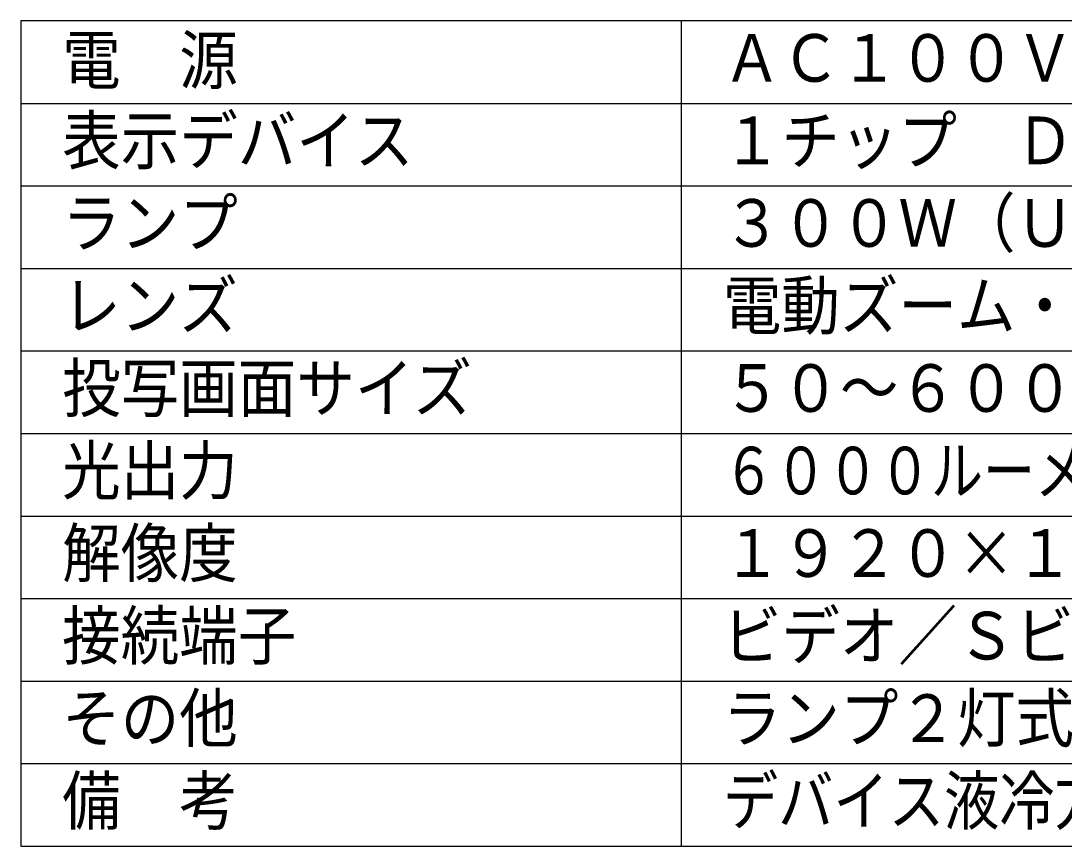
# Model space of a CAD drawing. Units: millimetres, scale not verified. Extents: x -63 to 63, y -57 to 57.
# Drawn here: x -62.6 to 0.6, y -56.5 to -6.5 of the extents above; entities that cross this region are included whole.
import ezdxf
from ezdxf.enums import TextEntityAlignment as Align

# ---------------------------------------------------------------- set-up
doc = ezdxf.new("R2010")
doc.units = ezdxf.units.MM
doc.header["$LTSCALE"] = 0.190236
doc.layers.add('0-0_MOJI1', color=2, linetype='Continuous')
doc.layers.add('0-1_WAKU', color=1, linetype='Continuous')
doc.styles.add('ＭＳ ゴシック', font='')
doc.styles.get('ＭＳ ゴシック').set_extended_font_data('MS Gothic')

msp = doc.modelspace()

# ---------------------------------------------------------------- linework, layer by layer
at = {"layer": '0-1_WAKU', "color": 4}
for p, q in [((-62.5783, -6.5), (-62.5783, -56.5001)), ((62.4219, -6.5), (-62.5783, -6.5)), ((-22.5782, -56.5001), (-22.5782, -6.5)), ((-62.5783, -56.5001), (62.4219, -56.5001))]:
    msp.add_line(p, q, dxfattribs=at)
at = {"layer": '0-1_WAKU'}
for p, q in [((-62.5783, -11.5), (62.4219, -11.5)), ((-62.5783, -16.5), (62.4219, -16.5)), ((-62.5783, -21.5), (62.4219, -21.5)), ((-62.5783, -26.5), (62.4219, -26.5)), ((-62.5783, -31.5001), (62.4219, -31.5001)), ((-62.5783, -36.5001), (62.4219, -36.5001)), ((-62.5783, -41.5001), (62.4219, -41.5001)), ((-62.5783, -46.5001), (62.4219, -46.5001)), ((-62.5783, -51.5001), (62.4219, -51.5001))]:
    msp.add_line(p, q, dxfattribs=at)

# ---------------------------------------------------------------- texts
at = {"layer": '0-0_MOJI1', "style": 'ＭＳ ゴシック'}
for s, width, p in [('ＡＣ１００Ｖ／１０Ａ\u3000５０／６０Ｈｚ', 0.9, (-20.0782, -11.0551)), ('電\u3000源', 0.9, (-60.0783, -11.1871)), ('表示デバイス', 0.9, (-60.0783, -16.0551)), ('１チップ\u3000ＤＬＰ方式', 0.9, (-20.0782, -16.0551)), ('ランプ', 0.9, (-60.0783, -21.0552)), ('３００Ｗ（ＵＨＭランプ\u3000２灯式）\u3000', 0.9, (-20.0782, -21.0552)), ('レンズ', 0.9, (-60.0783, -26.0552)), ('電動ズーム・電動フォーカスレンズ', 0.9, (-20.0782, -26.0552)), ('投写画面サイズ', 0.9, (-60.0783, -31.0552)), ('５０～６００型（アスペクト比１６：１０）', 0.9, (-20.0782, -31.0552)), ('光出力', 0.9, (-60.0783, -36.0552)), ('６０００ルーメン（ランプ２灯、ハイモード時）', 0.8, (-20.0782, -36.0552)), ('解像度', 0.9, (-60.0783, -41.0552)), ('１９２０×１２００ドット（ＲＧＢ信号時）', 0.9, (-20.0782, -41.0552)), ('接続端子', 0.9, (-60.0783, -46.0552)), ('ビデオ／Ｓビデオ、ＲＧＢ、ＤＶＩ－Ｄ、ＬＡＮ', 0.9, (-20.0782, -46.0552)), ('その他', 0.9, (-60.0783, -51.0552)), ('ランプ２灯式、液冷方式、ＡＣＦ搭載', 0.9, (-20.0782, -51.0552)), ('備\u3000考', 0.9, (-60.0783, -56.0552)), ('デバイス液冷方式、オートクリーニングフィルター搭載', 0.85, (-20.0782, -56.0552))]:
    msp.add_text(s, height=2.887, dxfattribs=dict(at, width=width)).set_placement(p, align=Align.BOTTOM_LEFT)

doc.saveas('drawing.dxf')
